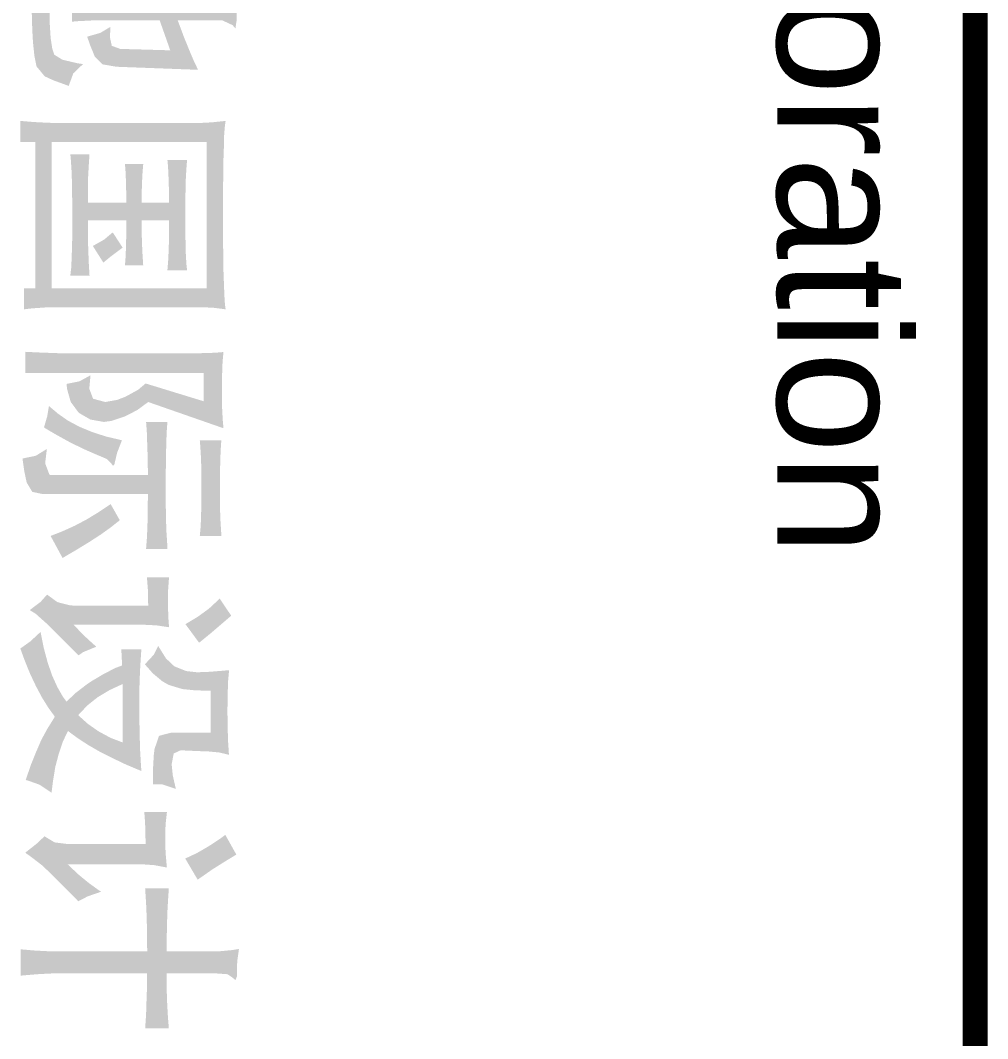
# Model space of a CAD drawing. Extents: x 447078 to 1776277, y 243534 to 519428.
# Drawn here: x 1681187 to 1683229, y 347809 to 349958 of the extents above; entities that cross this region are included whole.
import ezdxf

# ---------------------------------------------------------------- set-up
doc = ezdxf.new("R2010")
doc.units = 0
doc.header["$LTSCALE"] = 1000
doc.header["$MEASUREMENT"] = 0
for name, color, linetype in [('G-0-XREF', 2, 'Continuous'), ('图框CCDI_B0GA0+0.00$0$G-ANNO-TEXT', 33, 'Continuous'), ('图框CCDI_B0GA0+0.00$0$G-BORD', 3, 'Continuous')]:
    doc.layers.add(name, color=color, linetype=linetype)
doc.styles.add('图框CCDI_B0GA0+0.00$0$STANDARD', font='txt')

# ---------------------------------------------------------------- blocks, each defined once
blk = doc.blocks.new('图框CCDI_B0GA0+0.00$0$block31')
at = {"layer": '图框CCDI_B0GA0+0.00$0$G-ANNO-TEXT'}
h = blk.add_hatch(color=256, dxfattribs=at)
h.paths.add_polyline_path([(29.018, 29.628), (29.018, 29.624), (29.045, 29.469), (29.051, 29.241), (29.051, 28.697), (29.302, 28.779), (29.302, 29.37), (29.302, 29.403), (29.371, 29.552), (29.418, 29.591), (29.305, 29.608), (29.22, 29.608)])
h.paths.add_polyline_path([(27.563, 29.552), (27.569, 29.515), (27.579, 29.4), (27.589, 29.225), (27.593, 28.987), (27.596, 28.687), (27.847, 28.687), (27.847, 29.393), (27.883, 29.472), (27.916, 29.512), (27.876, 29.532), (27.741, 29.535)])
h.paths.add_polyline_path([(28.421, 29.268), (28.421, 29.258), (28.434, 29.109), (28.441, 28.934), (28.447, 28.727), (28.447, 28.486), (29.051, 28.439), (29.051, 27.75), (29.051, 27.684), (29.045, 27.499), (29.025, 27.291), (29.322, 27.291), (29.315, 27.373), (29.305, 27.568), (29.302, 27.75), (29.302, 28.525), (28.695, 28.571), (28.695, 29.066), (28.715, 29.139), (28.764, 29.189), (28.797, 29.231), (28.626, 29.251), (28.609, 29.251)])
h.paths.add_polyline_path([(28.751, 29.255), (28.626, 29.251), (28.797, 29.231)], flags=17)
h.paths.add_polyline_path([(29.999, 29.066), (29.883, 29.01), (29.728, 28.944), (29.533, 28.865), (29.302, 28.779), (29.051, 28.697), (29.725, 28.674), (29.705, 27.971), (29.662, 27.852), (29.546, 27.826), (29.923, 27.727), (29.956, 27.915)])
h.paths.add_polyline_path([(27.249, 28.71), (27.249, 28.42), (27.398, 28.436), (27.596, 28.443), (27.847, 28.443), (27.596, 28.687), (27.418, 28.694)])
h.paths.add_polyline_path([(28.167, 28.71), (28.061, 28.697), (27.847, 28.687), (27.596, 28.687), (27.847, 28.443), (27.992, 28.436), (28.167, 28.42)])
h.paths.add_polyline_path([(29.051, 28.697), (28.695, 28.571), (29.302, 28.525), (29.725, 28.674)])
h.paths.add_polyline_path([(28.447, 28.486), (28.263, 28.433), (28.114, 28.397), (28.19, 28.099), (28.256, 28.139), (28.447, 28.222), (28.695, 28.314), (29.051, 28.439)])
h.paths.add_polyline_path([(27.847, 28.443), (27.596, 28.443), (27.596, 27.327), (27.847, 27.406)])
h.paths.add_polyline_path([(28.695, 28.314), (28.447, 28.222), (28.447, 27.099), (28.451, 27.02), (28.487, 26.852), (28.612, 26.75), (28.632, 26.746), (28.781, 26.73), (29.032, 26.723), (29.041, 26.723), (29.249, 26.727), (29.441, 26.733), (29.616, 26.743), (29.804, 26.763), (29.952, 26.793), (30.091, 26.908), (29.028, 26.974), (28.975, 26.974), (28.797, 26.994), (28.715, 27.06), (28.695, 27.225)])
h.paths.add_polyline_path([(29.395, 27.832), (29.48, 27.69), (29.533, 27.505), (29.655, 27.548), (29.81, 27.611), (29.923, 27.72), (29.923, 27.727), (29.546, 27.826)], flags=17)
h.paths.add_polyline_path([(28.236, 27.588), (28.197, 27.568), (28.028, 27.486), (27.847, 27.406), (27.596, 27.327), (27.444, 27.288), (27.256, 27.245), (27.315, 27.073), (27.368, 26.878), (27.487, 26.948), (27.652, 27.037), (27.837, 27.126), (27.916, 27.159), (28.111, 27.235), (28.263, 27.274), (28.21, 27.426)])
h.paths.add_polyline_path([(29.919, 27.446), (29.906, 27.364), (29.857, 27.156), (29.787, 27.043), (29.701, 27.014), (29.55, 26.991), (29.325, 26.977), (29.028, 26.974), (30.091, 26.908), (30.147, 27.03), (30.226, 27.248), (30.216, 27.248), (30.048, 27.311)])
h = blk.add_hatch(color=256, dxfattribs=at)
h.paths.add_polyline_path([(29.018, 29.628), (29.018, 29.624), (29.045, 29.469), (29.051, 29.241), (29.051, 28.697), (29.302, 28.779), (29.302, 29.37), (29.302, 29.403), (29.371, 29.552), (29.418, 29.591), (29.305, 29.608), (29.22, 29.608)])
h.paths.add_polyline_path([(27.563, 29.552), (27.569, 29.515), (27.579, 29.4), (27.589, 29.225), (27.593, 28.987), (27.596, 28.687), (27.847, 28.687), (27.847, 29.393), (27.883, 29.472), (27.916, 29.512), (27.876, 29.532), (27.741, 29.535)])
h.paths.add_polyline_path([(28.421, 29.268), (28.421, 29.258), (28.434, 29.109), (28.441, 28.934), (28.447, 28.727), (28.447, 28.486), (29.051, 28.439), (29.051, 27.75), (29.051, 27.684), (29.045, 27.499), (29.025, 27.291), (29.322, 27.291), (29.315, 27.373), (29.305, 27.568), (29.302, 27.75), (29.302, 28.525), (28.695, 28.571), (28.695, 29.066), (28.715, 29.139), (28.764, 29.189), (28.797, 29.231), (28.626, 29.251), (28.609, 29.251)])
h.paths.add_polyline_path([(28.751, 29.255), (28.626, 29.251), (28.797, 29.231)], flags=17)
h.paths.add_polyline_path([(29.999, 29.066), (29.883, 29.01), (29.728, 28.944), (29.533, 28.865), (29.302, 28.779), (29.051, 28.697), (29.725, 28.674), (29.705, 27.971), (29.662, 27.852), (29.546, 27.826), (29.923, 27.727), (29.956, 27.915)])
h.paths.add_polyline_path([(27.249, 28.71), (27.249, 28.42), (27.398, 28.436), (27.596, 28.443), (27.847, 28.443), (27.596, 28.687), (27.418, 28.694)])
h.paths.add_polyline_path([(28.167, 28.71), (28.061, 28.697), (27.847, 28.687), (27.596, 28.687), (27.847, 28.443), (27.992, 28.436), (28.167, 28.42)])
h.paths.add_polyline_path([(29.051, 28.697), (28.695, 28.571), (29.302, 28.525), (29.725, 28.674)])
h.paths.add_polyline_path([(28.447, 28.486), (28.263, 28.433), (28.114, 28.397), (28.19, 28.099), (28.256, 28.139), (28.447, 28.222), (28.695, 28.314), (29.051, 28.439)])
h.paths.add_polyline_path([(27.847, 28.443), (27.596, 28.443), (27.596, 27.327), (27.847, 27.406)])
h.paths.add_polyline_path([(28.695, 28.314), (28.447, 28.222), (28.447, 27.099), (28.451, 27.02), (28.487, 26.852), (28.612, 26.75), (28.632, 26.746), (28.781, 26.73), (29.032, 26.723), (29.041, 26.723), (29.249, 26.727), (29.441, 26.733), (29.616, 26.743), (29.804, 26.763), (29.952, 26.793), (30.091, 26.908), (29.028, 26.974), (28.975, 26.974), (28.797, 26.994), (28.715, 27.06), (28.695, 27.225)])
h.paths.add_polyline_path([(29.395, 27.832), (29.48, 27.69), (29.533, 27.505), (29.655, 27.548), (29.81, 27.611), (29.923, 27.72), (29.923, 27.727), (29.546, 27.826)], flags=17)
h.paths.add_polyline_path([(28.236, 27.588), (28.197, 27.568), (28.028, 27.486), (27.847, 27.406), (27.596, 27.327), (27.444, 27.288), (27.256, 27.245), (27.315, 27.073), (27.368, 26.878), (27.487, 26.948), (27.652, 27.037), (27.837, 27.126), (27.916, 27.159), (28.111, 27.235), (28.263, 27.274), (28.21, 27.426)])
h.paths.add_polyline_path([(29.919, 27.446), (29.906, 27.364), (29.857, 27.156), (29.787, 27.043), (29.701, 27.014), (29.55, 26.991), (29.325, 26.977), (29.028, 26.974), (30.091, 26.908), (30.147, 27.03), (30.226, 27.248), (30.216, 27.248), (30.048, 27.311)])
h = blk.add_hatch(color=256, dxfattribs=at)
h.paths.add_polyline_path([(37.678, 29.532), (37.437, 29.37), (37.457, 29.35), (37.579, 29.218), (37.692, 29.063), (37.797, 28.888), (38.058, 29.08), (38.048, 29.093), (37.919, 29.251), (37.794, 29.397)])
h.paths.add_polyline_path([(38.444, 29.502), (38.451, 29.426), (39.032, 29.479), (39.012, 29.479), (38.777, 29.482), (38.586, 29.489)], flags=16)
h.paths.add_polyline_path([(39.635, 29.502), (39.616, 29.499), (39.461, 29.489), (39.266, 29.482), (39.032, 29.479), (38.451, 29.426), (38.467, 29.228), (38.474, 29.053), (38.457, 28.898), (38.391, 28.733), (38.279, 28.614), (38.104, 28.505), (38.226, 28.443), (38.362, 28.317), (38.49, 28.43), (38.602, 28.565), (38.652, 28.654), (38.708, 28.839), (38.711, 28.855), (38.728, 29.027), (38.734, 29.241), (39.322, 29.241), (39.602, 29.364)])
h.paths.add_polyline_path([(39.602, 29.364), (39.322, 29.241), (39.322, 28.694), (39.365, 28.525), (39.371, 28.515), (39.553, 28.453), (39.632, 28.443), (39.81, 28.433), (40.048, 28.433), (40.051, 28.562), (39.767, 28.694), (39.616, 28.723), (39.573, 28.816), (39.573, 28.859), (39.583, 29.08), (39.586, 29.198)])
h.paths.add_polyline_path([(40.114, 28.753), (39.926, 28.71), (39.767, 28.694), (40.051, 28.562)])
h.paths.add_polyline_path([(37.84, 28.657), (37.695, 28.647), (37.494, 28.641), (37.814, 28.479)])
h.paths.add_polyline_path([(37.137, 28.657), (37.137, 28.344), (37.15, 28.347), (37.319, 28.36), (37.536, 28.364), (37.814, 28.479), (37.494, 28.641), (37.319, 28.644)])
h.paths.add_polyline_path([(37.814, 28.479), (37.536, 28.364), (37.536, 27.327), (37.533, 27.268), (37.804, 27.314), (37.804, 28.241), (37.804, 28.281)])
h.paths.add_polyline_path([(39.863, 28.268), (39.761, 28.261), (39.589, 28.251), (39.401, 28.245), (39.197, 28.241), (38.975, 28.241), (39.771, 28.05)])
h.paths.add_polyline_path([(38.15, 28.268), (38.15, 27.984), (38.177, 27.987), (38.378, 27.997), (38.639, 28.004), (39.461, 28.004), (39.771, 28.05), (38.975, 28.241), (38.9, 28.241), (38.672, 28.241), (38.47, 28.248), (38.296, 28.258)])
h.paths.add_polyline_path([(39.771, 28.05), (39.461, 28.004), (39.395, 27.832), (39.302, 27.661), (39.197, 27.512), (39.078, 27.38), (39.404, 27.377), (39.494, 27.515), (39.586, 27.674), (39.678, 27.855)])
h.paths.add_polyline_path([(38.639, 28.004), (38.378, 27.997), (38.414, 27.901), (38.5, 27.733), (38.602, 27.562), (38.645, 27.499), (38.767, 27.34), (38.886, 27.215), (38.82, 27.165), (38.682, 27.086), (38.523, 27.014), (38.342, 26.951), (38.134, 26.895), (37.906, 26.849), (38.038, 26.707), (38.14, 26.565), (38.286, 26.618), (38.49, 26.7), (38.672, 26.786), (38.833, 26.872), (38.975, 26.961), (39.098, 27.05), (39.804, 27.057), (39.619, 27.106), (39.451, 27.162), (39.299, 27.235), (39.315, 27.255), (39.404, 27.377), (39.078, 27.38), (39.068, 27.387), (38.939, 27.509), (38.824, 27.654), (38.725, 27.819)])
h.paths.add_polyline_path([(38.114, 27.634), (38.074, 27.588), (37.946, 27.449), (37.804, 27.314), (37.533, 27.268), (37.487, 27.086), (37.381, 26.941), (37.484, 26.849), (37.599, 26.697), (37.649, 26.779), (37.8, 26.948), (38.236, 27.383), (38.19, 27.449)])
h.paths.add_polyline_path([(39.804, 27.057), (39.098, 27.05), (39.121, 27.037), (39.263, 26.948), (39.421, 26.862), (39.596, 26.786), (39.784, 26.71), (39.989, 26.641), (39.995, 26.667), (40.055, 26.835), (40.167, 27.004), (40.005, 27.024)])
h = blk.add_hatch(color=256, dxfattribs=at)
h.paths.add_polyline_path([(37.678, 29.532), (37.437, 29.37), (37.457, 29.35), (37.579, 29.218), (37.692, 29.063), (37.797, 28.888), (38.058, 29.08), (38.048, 29.093), (37.919, 29.251), (37.794, 29.397)])
h.paths.add_polyline_path([(38.444, 29.502), (38.451, 29.426), (39.032, 29.479), (39.012, 29.479), (38.777, 29.482), (38.586, 29.489)], flags=16)
h.paths.add_polyline_path([(39.635, 29.502), (39.616, 29.499), (39.461, 29.489), (39.266, 29.482), (39.032, 29.479), (38.451, 29.426), (38.467, 29.228), (38.474, 29.053), (38.457, 28.898), (38.391, 28.733), (38.279, 28.614), (38.104, 28.505), (38.226, 28.443), (38.362, 28.317), (38.49, 28.43), (38.602, 28.565), (38.652, 28.654), (38.708, 28.839), (38.711, 28.855), (38.728, 29.027), (38.734, 29.241), (39.322, 29.241), (39.602, 29.364)])
h.paths.add_polyline_path([(39.602, 29.364), (39.322, 29.241), (39.322, 28.694), (39.365, 28.525), (39.371, 28.515), (39.553, 28.453), (39.632, 28.443), (39.81, 28.433), (40.048, 28.433), (40.051, 28.562), (39.767, 28.694), (39.616, 28.723), (39.573, 28.816), (39.573, 28.859), (39.583, 29.08), (39.586, 29.198)])
h.paths.add_polyline_path([(40.114, 28.753), (39.926, 28.71), (39.767, 28.694), (40.051, 28.562)])
h.paths.add_polyline_path([(37.84, 28.657), (37.695, 28.647), (37.494, 28.641), (37.814, 28.479)])
h.paths.add_polyline_path([(37.137, 28.657), (37.137, 28.344), (37.15, 28.347), (37.319, 28.36), (37.536, 28.364), (37.814, 28.479), (37.494, 28.641), (37.319, 28.644)])
h.paths.add_polyline_path([(37.814, 28.479), (37.536, 28.364), (37.536, 27.327), (37.533, 27.268), (37.804, 27.314), (37.804, 28.241), (37.804, 28.281)])
h.paths.add_polyline_path([(39.863, 28.268), (39.761, 28.261), (39.589, 28.251), (39.401, 28.245), (39.197, 28.241), (38.975, 28.241), (39.771, 28.05)])
h.paths.add_polyline_path([(38.15, 28.268), (38.15, 27.984), (38.177, 27.987), (38.378, 27.997), (38.639, 28.004), (39.461, 28.004), (39.771, 28.05), (38.975, 28.241), (38.9, 28.241), (38.672, 28.241), (38.47, 28.248), (38.296, 28.258)])
h.paths.add_polyline_path([(39.771, 28.05), (39.461, 28.004), (39.395, 27.832), (39.302, 27.661), (39.197, 27.512), (39.078, 27.38), (39.404, 27.377), (39.494, 27.515), (39.586, 27.674), (39.678, 27.855)])
h.paths.add_polyline_path([(38.639, 28.004), (38.378, 27.997), (38.414, 27.901), (38.5, 27.733), (38.602, 27.562), (38.645, 27.499), (38.767, 27.34), (38.886, 27.215), (38.82, 27.165), (38.682, 27.086), (38.523, 27.014), (38.342, 26.951), (38.134, 26.895), (37.906, 26.849), (38.038, 26.707), (38.14, 26.565), (38.286, 26.618), (38.49, 26.7), (38.672, 26.786), (38.833, 26.872), (38.975, 26.961), (39.098, 27.05), (39.804, 27.057), (39.619, 27.106), (39.451, 27.162), (39.299, 27.235), (39.315, 27.255), (39.404, 27.377), (39.078, 27.38), (39.068, 27.387), (38.939, 27.509), (38.824, 27.654), (38.725, 27.819)])
h.paths.add_polyline_path([(38.114, 27.634), (38.074, 27.588), (37.946, 27.449), (37.804, 27.314), (37.533, 27.268), (37.487, 27.086), (37.381, 26.941), (37.484, 26.849), (37.599, 26.697), (37.649, 26.779), (37.8, 26.948), (38.236, 27.383), (38.19, 27.449)])
h.paths.add_polyline_path([(39.804, 27.057), (39.098, 27.05), (39.121, 27.037), (39.263, 26.948), (39.421, 26.862), (39.596, 26.786), (39.784, 26.71), (39.989, 26.641), (39.995, 26.667), (40.055, 26.835), (40.167, 27.004), (40.005, 27.024)])
h = blk.add_hatch(color=256, dxfattribs=at)
h.paths.add_polyline_path([(42.365, 29.641), (42.381, 29.552), (42.398, 29.37), (42.401, 29.132), (42.401, 28.624), (42.708, 28.624), (42.708, 29.297), (42.721, 29.479), (42.767, 29.548), (42.804, 29.591), (42.652, 29.611), (42.527, 29.618)])
h.paths.add_polyline_path([(42.748, 29.614), (42.652, 29.611), (42.804, 29.591)], flags=17)
h.paths.add_polyline_path([(41.038, 29.604), (40.761, 29.449), (40.814, 29.377), (40.923, 29.212), (41.018, 29.047), (41.094, 28.885), (41.391, 29.06), (41.352, 29.116), (41.246, 29.268), (41.144, 29.43)])
h.paths.add_polyline_path([(43.484, 28.654), (43.477, 28.654), (43.315, 28.641), (43.134, 28.631), (42.933, 28.624), (42.708, 28.624), (42.401, 28.624), (42.401, 28.35), (42.708, 28.347), (42.718, 28.347), (42.909, 28.347), (43.101, 28.34), (43.292, 28.334), (43.484, 28.321)])
h.paths.add_polyline_path([(41.513, 28.654), (41.513, 28.321), (41.609, 28.327), (41.777, 28.337), (41.966, 28.344), (42.173, 28.347), (42.401, 28.35), (42.401, 28.624), (42.253, 28.624), (42.038, 28.628), (41.843, 28.634), (41.668, 28.644)])
h.paths.add_polyline_path([(40.437, 28.628), (40.437, 28.307), (40.497, 28.314), (40.675, 28.324), (40.89, 28.327), (41.187, 28.449), (40.81, 28.604), (40.616, 28.608)])
h.paths.add_polyline_path([(41.22, 28.628), (41.193, 28.624), (41.005, 28.608), (40.81, 28.604), (41.187, 28.449)])
h.paths.add_polyline_path([(41.187, 28.449), (40.89, 28.327), (40.89, 27.251), (40.89, 27.231), (40.867, 27.047), (41.173, 27.228), (41.173, 28.195), (41.173, 28.251)])
h.paths.add_polyline_path([(42.401, 28.35), (42.401, 27.175), (42.401, 27.146), (42.398, 26.961), (42.388, 26.769), (42.371, 26.571), (42.741, 26.571), (42.738, 26.601), (42.721, 26.802), (42.711, 26.991), (42.708, 27.175), (42.708, 28.347)])
h.paths.add_polyline_path([(41.56, 27.703), (41.543, 27.674), (41.441, 27.532), (41.319, 27.383), (41.173, 27.228), (40.867, 27.047), (40.781, 26.905), (40.886, 26.793), (41.012, 26.634), (41.068, 26.713), (41.19, 26.872), (41.309, 26.997), (41.695, 27.38), (41.626, 27.512)])
h = blk.add_hatch(color=256, dxfattribs=at)
h.paths.add_polyline_path([(42.365, 29.641), (42.381, 29.552), (42.398, 29.37), (42.401, 29.132), (42.401, 28.624), (42.708, 28.624), (42.708, 29.297), (42.721, 29.479), (42.767, 29.548), (42.804, 29.591), (42.652, 29.611), (42.527, 29.618)])
h.paths.add_polyline_path([(42.748, 29.614), (42.652, 29.611), (42.804, 29.591)], flags=17)
h.paths.add_polyline_path([(41.038, 29.604), (40.761, 29.449), (40.814, 29.377), (40.923, 29.212), (41.018, 29.047), (41.094, 28.885), (41.391, 29.06), (41.352, 29.116), (41.246, 29.268), (41.144, 29.43)])
h.paths.add_polyline_path([(43.484, 28.654), (43.477, 28.654), (43.315, 28.641), (43.134, 28.631), (42.933, 28.624), (42.708, 28.624), (42.401, 28.624), (42.401, 28.35), (42.708, 28.347), (42.718, 28.347), (42.909, 28.347), (43.101, 28.34), (43.292, 28.334), (43.484, 28.321)])
h.paths.add_polyline_path([(41.513, 28.654), (41.513, 28.321), (41.609, 28.327), (41.777, 28.337), (41.966, 28.344), (42.173, 28.347), (42.401, 28.35), (42.401, 28.624), (42.253, 28.624), (42.038, 28.628), (41.843, 28.634), (41.668, 28.644)])
h.paths.add_polyline_path([(40.437, 28.628), (40.437, 28.307), (40.497, 28.314), (40.675, 28.324), (40.89, 28.327), (41.187, 28.449), (40.81, 28.604), (40.616, 28.608)])
h.paths.add_polyline_path([(41.22, 28.628), (41.193, 28.624), (41.005, 28.608), (40.81, 28.604), (41.187, 28.449)])
h.paths.add_polyline_path([(41.187, 28.449), (40.89, 28.327), (40.89, 27.251), (40.89, 27.231), (40.867, 27.047), (41.173, 27.228), (41.173, 28.195), (41.173, 28.251)])
h.paths.add_polyline_path([(42.401, 28.35), (42.401, 27.175), (42.401, 27.146), (42.398, 26.961), (42.388, 26.769), (42.371, 26.571), (42.741, 26.571), (42.738, 26.601), (42.721, 26.802), (42.711, 26.991), (42.708, 27.175), (42.708, 28.347)])
h.paths.add_polyline_path([(41.56, 27.703), (41.543, 27.674), (41.441, 27.532), (41.319, 27.383), (41.173, 27.228), (40.867, 27.047), (40.781, 26.905), (40.886, 26.793), (41.012, 26.634), (41.068, 26.713), (41.19, 26.872), (41.309, 26.997), (41.695, 27.38), (41.626, 27.512)])
h = blk.add_hatch(color=256, dxfattribs=at)
h.paths.add_polyline_path([(33.368, 29.453), (33.289, 29.443), (33.177, 29.436), (33.022, 29.43), (32.83, 29.423), (32.602, 29.42), (32.335, 29.416), (32.028, 29.416), (33.345, 29.274)])
h.paths.add_polyline_path([(30.718, 29.453), (30.738, 29.261), (33.071, 29.185), (33.071, 27.004), (31.015, 27.004), (30.744, 26.951), (30.734, 26.76), (30.718, 26.565), (31.015, 26.565), (31.015, 26.776), (33.071, 26.776), (33.342, 26.915), (33.338, 27.113), (33.338, 29.073), (33.345, 29.274), (32.028, 29.416), (31.761, 29.416), (31.484, 29.42), (31.249, 29.423), (31.055, 29.43), (30.903, 29.433), (30.791, 29.443)])
h.paths.add_polyline_path([(30.738, 29.261), (30.748, 29.073), (30.748, 27.106), (30.744, 26.951), (31.015, 27.004), (31.015, 29.185), (33.071, 29.185)], flags=17)
h.paths.add_polyline_path([(31.269, 28.911), (31.269, 28.634), (31.282, 28.637), (31.434, 28.647), (31.626, 28.654), (31.866, 28.657), (32.078, 28.885), (32.015, 28.885), (31.764, 28.888), (31.556, 28.892), (31.391, 28.901)], flags=16)
h.paths.add_polyline_path([(32.82, 28.911), (32.728, 28.901), (32.566, 28.892), (32.352, 28.888), (32.078, 28.885), (31.866, 28.657), (32.117, 28.657), (32.269, 28.657), (32.474, 28.654), (32.659, 28.647), (32.82, 28.634)], flags=16)
h.paths.add_polyline_path([(31.866, 28.657), (31.866, 28.271), (32.117, 28.271), (32.117, 28.657)], flags=16)
h.paths.add_polyline_path([(31.325, 28.294), (31.325, 28.037), (31.457, 28.047), (31.645, 28.053), (31.866, 28.057), (32.117, 28.057), (32.117, 28.271), (31.866, 28.271), (31.682, 28.274), (31.487, 28.281)], flags=16)
h.paths.add_polyline_path([(32.751, 28.294), (32.708, 28.291), (32.546, 28.281), (32.352, 28.274), (32.117, 28.271), (32.117, 28.057), (32.2, 28.057), (32.434, 28.053), (32.616, 28.047), (32.751, 28.037)], flags=16)
h.paths.add_polyline_path([(32.117, 28.057), (31.866, 28.057), (31.866, 27.515), (32.117, 27.515)], flags=16)
h.paths.add_polyline_path([(32.5, 28.004), (32.286, 27.865), (32.388, 27.743), (32.477, 27.585), (32.711, 27.733), (32.629, 27.832)], flags=16)
h.paths.add_polyline_path([(31.187, 27.538), (31.187, 27.268), (31.246, 27.274), (31.391, 27.284), (31.573, 27.291), (31.794, 27.294), (32.055, 27.297), (31.866, 27.515), (31.725, 27.515), (31.5, 27.519), (31.322, 27.529)], flags=16)
h.paths.add_polyline_path([(32.896, 27.538), (32.886, 27.538), (32.741, 27.529), (32.566, 27.522), (32.358, 27.515), (32.117, 27.515), (31.866, 27.515), (32.055, 27.297), (32.167, 27.297), (32.414, 27.294), (32.619, 27.288), (32.781, 27.281), (32.896, 27.268)], flags=16)
h.paths.add_polyline_path([(33.342, 26.915), (33.071, 26.776), (33.071, 26.618), (33.368, 26.618), (33.355, 26.727)])
h = blk.add_hatch(color=256, dxfattribs=at)
h.paths.add_polyline_path([(33.368, 29.453), (33.289, 29.443), (33.177, 29.436), (33.022, 29.43), (32.83, 29.423), (32.602, 29.42), (32.335, 29.416), (32.028, 29.416), (33.345, 29.274)])
h.paths.add_polyline_path([(30.718, 29.453), (30.738, 29.261), (33.071, 29.185), (33.071, 27.004), (31.015, 27.004), (30.744, 26.951), (30.734, 26.76), (30.718, 26.565), (31.015, 26.565), (31.015, 26.776), (33.071, 26.776), (33.342, 26.915), (33.338, 27.113), (33.338, 29.073), (33.345, 29.274), (32.028, 29.416), (31.761, 29.416), (31.484, 29.42), (31.249, 29.423), (31.055, 29.43), (30.903, 29.433), (30.791, 29.443)])
h.paths.add_polyline_path([(30.738, 29.261), (30.748, 29.073), (30.748, 27.106), (30.744, 26.951), (31.015, 27.004), (31.015, 29.185), (33.071, 29.185)], flags=17)
h.paths.add_polyline_path([(31.269, 28.911), (31.269, 28.634), (31.282, 28.637), (31.434, 28.647), (31.626, 28.654), (31.866, 28.657), (32.078, 28.885), (32.015, 28.885), (31.764, 28.888), (31.556, 28.892), (31.391, 28.901)], flags=16)
h.paths.add_polyline_path([(32.82, 28.911), (32.728, 28.901), (32.566, 28.892), (32.352, 28.888), (32.078, 28.885), (31.866, 28.657), (32.117, 28.657), (32.269, 28.657), (32.474, 28.654), (32.659, 28.647), (32.82, 28.634)], flags=16)
h.paths.add_polyline_path([(31.866, 28.657), (31.866, 28.271), (32.117, 28.271), (32.117, 28.657)], flags=16)
h.paths.add_polyline_path([(31.325, 28.294), (31.325, 28.037), (31.457, 28.047), (31.645, 28.053), (31.866, 28.057), (32.117, 28.057), (32.117, 28.271), (31.866, 28.271), (31.682, 28.274), (31.487, 28.281)], flags=16)
h.paths.add_polyline_path([(32.751, 28.294), (32.708, 28.291), (32.546, 28.281), (32.352, 28.274), (32.117, 28.271), (32.117, 28.057), (32.2, 28.057), (32.434, 28.053), (32.616, 28.047), (32.751, 28.037)], flags=16)
h.paths.add_polyline_path([(32.117, 28.057), (31.866, 28.057), (31.866, 27.515), (32.117, 27.515)], flags=16)
h.paths.add_polyline_path([(32.5, 28.004), (32.286, 27.865), (32.388, 27.743), (32.477, 27.585), (32.711, 27.733), (32.629, 27.832)], flags=16)
h.paths.add_polyline_path([(31.187, 27.538), (31.187, 27.268), (31.246, 27.274), (31.391, 27.284), (31.573, 27.291), (31.794, 27.294), (32.055, 27.297), (31.866, 27.515), (31.725, 27.515), (31.5, 27.519), (31.322, 27.529)], flags=16)
h.paths.add_polyline_path([(32.896, 27.538), (32.886, 27.538), (32.741, 27.529), (32.566, 27.522), (32.358, 27.515), (32.117, 27.515), (31.866, 27.515), (32.055, 27.297), (32.167, 27.297), (32.414, 27.294), (32.619, 27.288), (32.781, 27.281), (32.896, 27.268)], flags=16)
h.paths.add_polyline_path([(33.342, 26.915), (33.071, 26.776), (33.071, 26.618), (33.368, 26.618), (33.355, 26.727)])
h = blk.add_hatch(color=256, dxfattribs=at)
h.paths.add_polyline_path([(33.969, 29.423), (33.979, 29.304), (34.503, 29.4), (34.312, 29.403), (34.114, 29.41)])
h.paths.add_polyline_path([(35.041, 29.423), (34.926, 29.413), (34.741, 29.403), (34.503, 29.4), (33.979, 29.304), (34.662, 29.146), (34.411, 28.327), (34.5, 28.222), (34.596, 28.047), (34.642, 27.928), (34.672, 27.76), (34.626, 27.588), (34.484, 27.535), (34.381, 27.397), (34.418, 27.215), (34.487, 27.222), (34.672, 27.274), (34.81, 27.377), (34.83, 27.397), (34.919, 27.552), (34.952, 27.74), (34.939, 27.842), (34.873, 28.04), (34.784, 28.212), (34.672, 28.364)])
h.paths.add_polyline_path([(35.21, 29.393), (35.21, 29.09), (35.282, 29.096), (35.447, 29.106), (35.649, 29.113), (35.886, 29.113), (35.89, 29.373), (35.754, 29.373), (35.54, 29.377), (35.358, 29.383)])
h.paths.add_polyline_path([(36.556, 29.393), (36.49, 29.39), (36.329, 29.38), (36.127, 29.373), (35.89, 29.373), (35.886, 29.113), (36.012, 29.113), (36.23, 29.109), (36.411, 29.103), (36.556, 29.09)])
h.paths.add_polyline_path([(33.979, 29.304), (33.985, 29.113), (33.989, 28.915), (33.989, 27.41), (33.989, 27.397), (33.989, 27.198), (33.982, 27.007), (33.975, 26.816), (33.966, 26.634), (34.263, 26.634), (34.263, 29.146), (34.662, 29.146)])
h.paths.add_polyline_path([(36.738, 28.634), (36.659, 28.631), (36.503, 28.621), (36.315, 28.614), (36.101, 28.611), (35.857, 28.611), (35.698, 28.36), (35.966, 28.36), (35.972, 28.36), (36.183, 28.357), (36.381, 28.354), (36.566, 28.347), (36.738, 28.334)])
h.paths.add_polyline_path([(34.952, 28.634), (34.952, 28.334), (35.081, 28.344), (35.256, 28.35), (35.461, 28.357), (35.698, 28.36), (35.857, 28.611), (35.682, 28.611), (35.461, 28.614), (35.266, 28.618), (35.098, 28.624)])
h.paths.add_polyline_path([(35.698, 28.36), (35.698, 26.994), (35.695, 26.974), (35.536, 26.915), (35.966, 26.875), (35.966, 28.36)])
h.paths.add_polyline_path([(35.21, 27.994), (35.206, 27.977), (35.157, 27.769), (35.094, 27.575), (35.022, 27.4), (34.936, 27.238), (34.837, 27.096), (34.728, 26.967), (34.87, 26.944), (35.028, 26.898), (35.045, 26.921), (35.134, 27.073), (35.236, 27.258), (35.332, 27.453), (35.398, 27.604), (35.474, 27.783), (35.536, 27.845), (35.569, 27.868), (35.55, 27.888), (35.391, 27.925)])
h.paths.add_polyline_path([(36.335, 27.964), (36.107, 27.835), (36.111, 27.832), (36.223, 27.664), (36.325, 27.496), (36.414, 27.327), (36.49, 27.159), (36.556, 26.991), (36.866, 27.159), (36.86, 27.169), (36.748, 27.36), (36.639, 27.538), (36.536, 27.697), (36.434, 27.839)])
h.paths.add_polyline_path([(34.296, 27.552), (34.381, 27.397), (34.484, 27.535)], flags=17)
h.paths.add_polyline_path([(35.332, 26.938), (35.428, 26.783), (35.467, 26.595), (35.649, 26.621), (35.804, 26.654), (35.936, 26.733), (35.966, 26.875), (35.536, 26.915), (35.527, 26.915)])
h = blk.add_hatch(color=256, dxfattribs=at)
h.paths.add_polyline_path([(33.969, 29.423), (33.979, 29.304), (34.503, 29.4), (34.312, 29.403), (34.114, 29.41)])
h.paths.add_polyline_path([(35.041, 29.423), (34.926, 29.413), (34.741, 29.403), (34.503, 29.4), (33.979, 29.304), (34.662, 29.146), (34.411, 28.327), (34.5, 28.222), (34.596, 28.047), (34.642, 27.928), (34.672, 27.76), (34.626, 27.588), (34.484, 27.535), (34.381, 27.397), (34.418, 27.215), (34.487, 27.222), (34.672, 27.274), (34.81, 27.377), (34.83, 27.397), (34.919, 27.552), (34.952, 27.74), (34.939, 27.842), (34.873, 28.04), (34.784, 28.212), (34.672, 28.364)])
h.paths.add_polyline_path([(35.21, 29.393), (35.21, 29.09), (35.282, 29.096), (35.447, 29.106), (35.649, 29.113), (35.886, 29.113), (35.89, 29.373), (35.754, 29.373), (35.54, 29.377), (35.358, 29.383)])
h.paths.add_polyline_path([(36.556, 29.393), (36.49, 29.39), (36.329, 29.38), (36.127, 29.373), (35.89, 29.373), (35.886, 29.113), (36.012, 29.113), (36.23, 29.109), (36.411, 29.103), (36.556, 29.09)])
h.paths.add_polyline_path([(33.979, 29.304), (33.985, 29.113), (33.989, 28.915), (33.989, 27.41), (33.989, 27.397), (33.989, 27.198), (33.982, 27.007), (33.975, 26.816), (33.966, 26.634), (34.263, 26.634), (34.263, 29.146), (34.662, 29.146)])
h.paths.add_polyline_path([(36.738, 28.634), (36.659, 28.631), (36.503, 28.621), (36.315, 28.614), (36.101, 28.611), (35.857, 28.611), (35.698, 28.36), (35.966, 28.36), (35.972, 28.36), (36.183, 28.357), (36.381, 28.354), (36.566, 28.347), (36.738, 28.334)])
h.paths.add_polyline_path([(34.952, 28.634), (34.952, 28.334), (35.081, 28.344), (35.256, 28.35), (35.461, 28.357), (35.698, 28.36), (35.857, 28.611), (35.682, 28.611), (35.461, 28.614), (35.266, 28.618), (35.098, 28.624)])
h.paths.add_polyline_path([(35.698, 28.36), (35.698, 26.994), (35.695, 26.974), (35.536, 26.915), (35.966, 26.875), (35.966, 28.36)])
h.paths.add_polyline_path([(35.21, 27.994), (35.206, 27.977), (35.157, 27.769), (35.094, 27.575), (35.022, 27.4), (34.936, 27.238), (34.837, 27.096), (34.728, 26.967), (34.87, 26.944), (35.028, 26.898), (35.045, 26.921), (35.134, 27.073), (35.236, 27.258), (35.332, 27.453), (35.398, 27.604), (35.474, 27.783), (35.536, 27.845), (35.569, 27.868), (35.55, 27.888), (35.391, 27.925)])
h.paths.add_polyline_path([(36.335, 27.964), (36.107, 27.835), (36.111, 27.832), (36.223, 27.664), (36.325, 27.496), (36.414, 27.327), (36.49, 27.159), (36.556, 26.991), (36.866, 27.159), (36.86, 27.169), (36.748, 27.36), (36.639, 27.538), (36.536, 27.697), (36.434, 27.839)])
h.paths.add_polyline_path([(34.296, 27.552), (34.381, 27.397), (34.484, 27.535)], flags=17)
h.paths.add_polyline_path([(35.332, 26.938), (35.428, 26.783), (35.467, 26.595), (35.649, 26.621), (35.804, 26.654), (35.936, 26.733), (35.966, 26.875), (35.536, 26.915), (35.527, 26.915)])
blk = doc.blocks.new('图框CCDI_B0GA0+0.00')
at = {"layer": '图框CCDI_B0GA0+0.00$0$G-BORD', "const_width": 35}
blk.add_lwpolyline([(117900, 22200), (109900, 22200)], dxfattribs=at)
at = {"layer": '图框CCDI_B0GA0+0.00$0$G-BORD', "xscale": 100, "yscale": 100, "zscale": 100}
blk.add_blockref('图框CCDI_B0GA0+0.00$0$block31', (109900, 18200), dxfattribs=at)
at = {"layer": '图框CCDI_B0GA0+0.00$0$G-ANNO-TEXT', "insert": (111208.4, 21865.5), "char_height": 185.396, "attachment_point": 7, "style": '图框CCDI_B0GA0+0.00$0$STANDARD'}
blk.add_mtext('\\fArial Unicode MS|b0|i0|c0|p34;\\W1;/ Design Corporation', dxfattribs=at)

msp = doc.modelspace()

# ---------------------------------------------------------------- block references
at = {"layer": 'G-0-XREF', "xscale": 1.5, "yscale": 1.5, "zscale": 1.5, "rotation": 270}
msp.add_blockref('图框CCDI_B0GA0+0.00', (1649902.3, 519203.4), dxfattribs=at)

doc.saveas('drawing.dxf')
